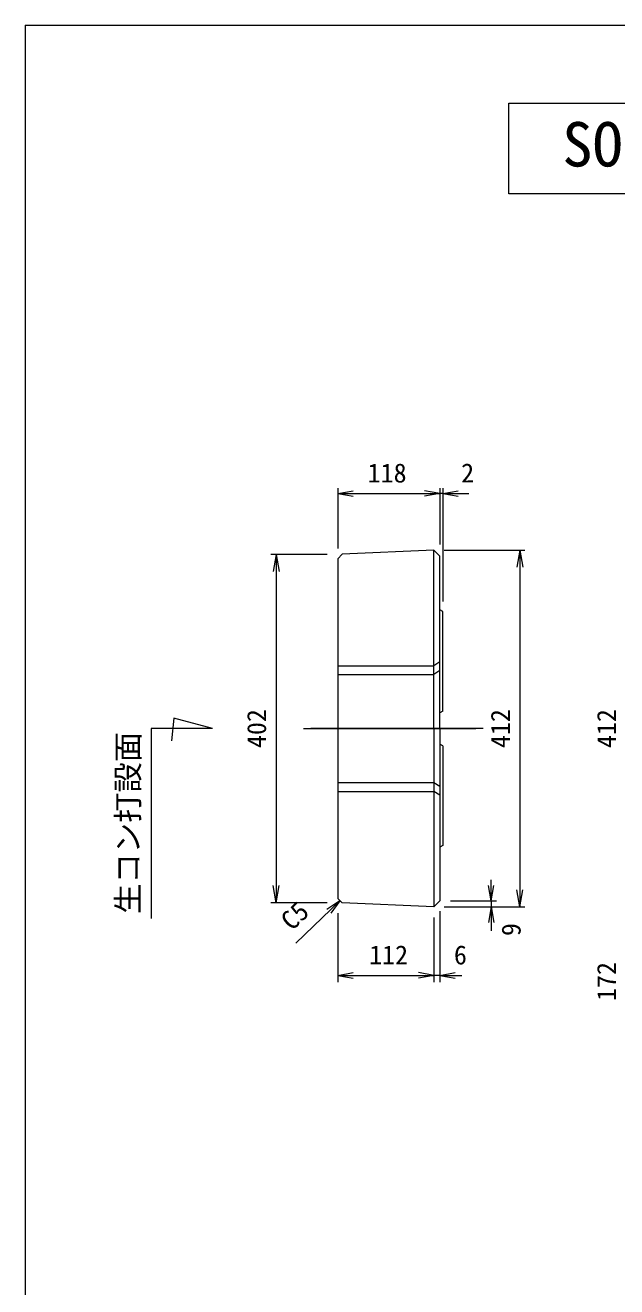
# Model space of a CAD drawing. Units: millimetres on the paper, with parts at other scales. Extents: x 143 to 576, y 45 to 323.
# Drawn here: x 143.1 to 211.3, y 177.2 to 322.9 of the extents above; entities that cross this region are included whole.
import ezdxf
from ezdxf.enums import TextEntityAlignment as Align

# ---------------------------------------------------------------- set-up
doc = ezdxf.new("R2010")
doc.units = ezdxf.units.MM
doc.layers.add('0_2', color=4, linetype='Continuous', lineweight=18)
doc.styles.add('ＭＳ ゴシック-5.0-0.0', font='')
doc.styles.get('ＭＳ ゴシック-5.0-0.0').set_extended_font_data('ＭＳ ゴシック-5.0-0.0')

msp = doc.modelspace()

# ---------------------------------------------------------------- linework, layer by layer
at = {"layer": '0_2'}
for p, q in [((143.091, 322.86), (334.856, 322.86)), ((143.091, 322.86), (143.091, 45.242)), ((198.892, 303.38), (198.892, 313.872)), ((198.892, 313.872), (273.143, 313.872)), ((273.143, 303.38), (198.892, 303.38)), ((179.133, 269.416), (179.133, 262.442)), ((190.933, 269.416), (190.933, 262.925)), ((191.273, 269.416), (191.273, 256.324)), ((179.133, 268.816), (180.906, 269.128)), ((179.133, 268.816), (180.906, 268.503)), ((179.133, 268.816), (190.933, 268.816)), ((190.933, 268.816), (189.161, 269.128)), ((190.933, 268.816), (189.161, 268.503)), ((191.273, 268.816), (190.933, 268.816)), ((191.273, 268.816), (193.046, 269.128)), ((191.273, 268.816), (194.278, 268.816)), ((191.273, 268.816), (193.046, 268.503)), ((191.433, 262.271), (200.725, 262.271)), ((200.16, 262.271), (199.813, 260.302)), ((200.16, 262.271), (200.507, 260.302)), ((200.16, 262.271), (200.16, 221.071)), ((177.933, 261.777), (171.439, 261.777)), ((172.039, 261.777), (171.692, 259.807)), ((172.039, 261.777), (172.387, 259.807)), ((172.039, 261.777), (172.039, 221.566)), ((175.19, 241.671), (195.068, 241.671)), ((195.92, 241.671), (176.02, 241.671)), ((172.039, 221.566), (171.692, 223.536)), ((172.039, 221.566), (172.387, 223.536)), ((196.842, 221.771), (196.53, 223.544)), ((196.842, 221.771), (196.842, 224.205)), ((196.842, 221.771), (197.155, 223.544)), ((200.16, 221.071), (199.813, 223.041)), ((200.16, 221.071), (200.507, 223.041)), ((177.933, 221.566), (171.439, 221.566)), ((179.395, 221.793), (174.293, 216.914)), ((179.395, 221.793), (177.898, 220.793)), ((179.395, 221.793), (178.33, 220.342)), ((192.133, 221.771), (197.442, 221.771)), ((196.842, 221.771), (196.842, 221.071)), ((179.133, 220.366), (179.133, 212.389)), ((190.933, 220.571), (190.933, 212.389)), ((191.433, 221.071), (200.725, 221.071)), ((196.842, 221.071), (196.53, 219.299)), ((196.842, 221.071), (196.842, 218.315)), ((196.842, 221.071), (197.155, 219.299)), ((190.233, 219.871), (190.233, 212.389)), ((179.133, 213.179), (180.906, 213.491)), ((179.133, 213.179), (180.906, 212.866)), ((179.133, 213.179), (190.233, 213.179)), ((190.233, 213.179), (188.461, 213.491)), ((190.233, 213.179), (188.461, 212.866)), ((190.933, 213.179), (190.233, 213.179)), ((190.933, 213.179), (192.706, 213.491)), ((190.933, 213.179), (193.446, 213.179)), ((190.933, 213.179), (192.706, 212.866))]:
    msp.add_line(p, q, dxfattribs=at)
at = {"layer": '0_2', "color": 2}
for p, q in [((190.233, 262.271), (179.633, 261.799)), ((190.933, 261.571), (190.233, 262.271)), ((190.233, 241.671), (190.233, 262.271)), ((179.133, 261.277), (179.633, 261.799)), ((179.133, 261.277), (179.133, 222.066)), ((190.933, 241.671), (190.933, 261.571)), ((191.273, 255.171), (190.933, 255.371)), ((191.273, 243.671), (191.273, 255.171)), ((190.933, 249.354), (190.233, 248.921)), ((179.133, 248.921), (190.233, 248.921)), ((179.133, 247.921), (190.233, 247.921)), ((190.933, 248.354), (190.233, 247.921)), ((191.273, 243.671), (190.933, 243.471)), ((160.242, 242.869), (159.979, 240.241)), ((164.71, 241.671), (160.242, 242.869)), ((164.71, 241.671), (157.613, 241.671)), ((157.613, 241.671), (157.613, 219.74)), ((190.233, 241.671), (190.233, 221.071)), ((190.933, 241.671), (190.933, 221.771)), ((191.273, 239.671), (190.933, 239.871)), ((191.273, 239.671), (191.273, 228.171)), ((190.233, 235.421), (179.133, 235.421)), ((190.933, 234.989), (190.233, 235.421)), ((179.133, 234.421), (190.233, 234.421)), ((190.933, 233.989), (190.233, 234.421)), ((191.273, 228.171), (190.933, 227.971)), ((179.133, 222.066), (179.633, 221.544)), ((190.233, 221.071), (179.633, 221.544)), ((190.933, 221.771), (190.233, 221.071))]:
    msp.add_line(p, q, dxfattribs=at)

# ---------------------------------------------------------------- texts
at = {"layer": '0_2', "color": 7, "style": 'ＭＳ ゴシック-5.0-0.0'}
for s, height, p in [('SO-300型：電巻蓋版', 5.132, (205.047, 305.013)), ('118', 2.199, (182.594, 269.416)), ('2', 2.199, (193.378, 269.416)), ('112', 2.199, (182.762, 213.779)), ('6', 2.199, (192.546, 213.779))]:
    msp.add_text(s, height=height, dxfattribs=at).set_placement(p, align=Align.BOTTOM_LEFT)
for s, height, rotation, p in [('402', 2.199, 90, (171.539, 239.421)), ('412', 2.199, 90, (199.66, 239.421)), ('412', 2.199, 90, (211.908, 239.422)), ('生コン打設面', 2.566, 90, (156.998, 220.279)), ('C5', 2.199, 43.724, (174.312, 217.762)), ('6', 2.199, 270, (197.442, 219.215)), ('172', 2.199, 90, (211.908, 210.228))]:
    msp.add_text(s, height=height, rotation=rotation, dxfattribs=at).set_placement(p, align=Align.BOTTOM_LEFT)

doc.saveas('drawing.dxf')
